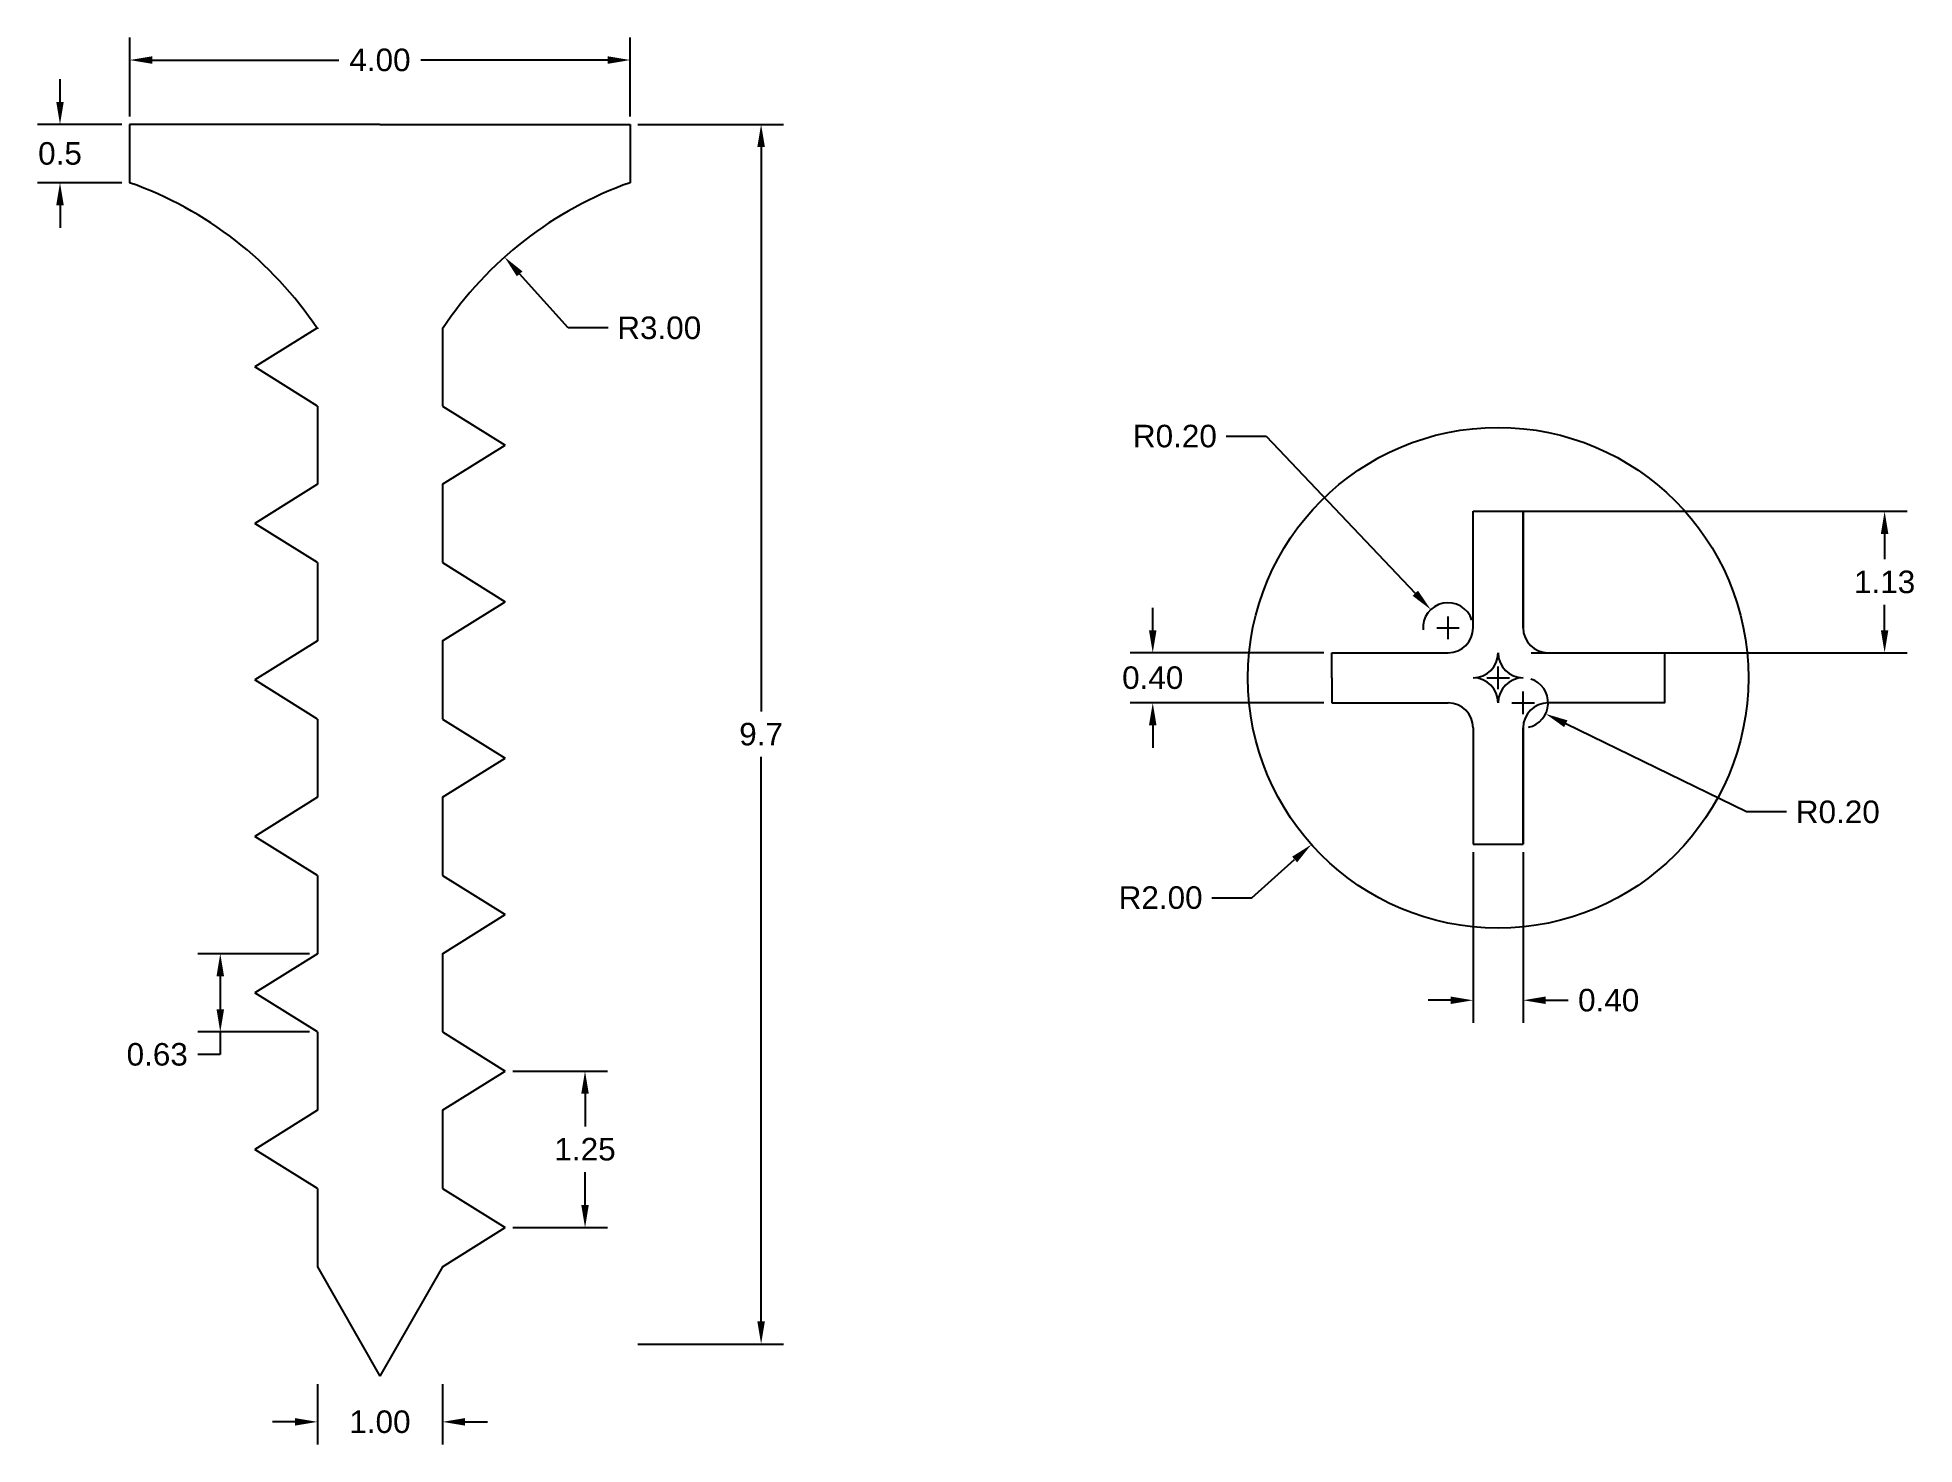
# Model space of a CAD drawing. Header units: centimetres. Extents: x 13.2 to 28.2, y 2 to 13.2.
import ezdxf

# ---------------------------------------------------------------- set-up
doc = ezdxf.new("R2010")
doc.units = ezdxf.units.CM
doc.layers.get('Defpoints').update_dxf_attribs({"color": 171})
doc.layers.add('Șurub 2D', color=21, linetype='Continuous')
doc.styles.get("Standard").update_dxf_attribs({"font": 'arial.ttf'})
doc.dimstyles.get("Standard").update_dxf_attribs({"dimtxt": 0.18, "dimasz": 0.18, "dimexe": 0.18, "dimexo": 0.0625, "dimgap": 0.09, "dimtad": 0, "dimtih": 1, "dimtoh": 1, "dimdec": 4, "dimzin": 0, "dimdsep": 46, "dimtxsty": 'Standard', "dimcen": 0.09, "dimadec": 0, "dimazin": 0, "dimtfac": 1, "dimtdec": 4, "dimtofl": 0, "dimtmove": 0, "dimatfit": 3, "dimfxl": 1, "dimtolj": 1, "dimtzin": 0, "dimarcsym": 0})

# ---------------------------------------------------------------- blocks, each defined once
blk = doc.blocks.new('*D4')
at = {"layer": 'Defpoints', "color": 0, "lineweight": -2, "transparency": 16777216}
for p, q in [((13.896, 12.566), (13.896, 13.198)), ((17.896, 12.566), (17.896, 13.198)), ((14.076, 13.018), (15.568, 13.018)), ((17.716, 13.018), (16.223, 13.018))]:
    blk.add_line(p, q, dxfattribs=at)
at = {"layer": 'Defpoints', "color": 0, "transparency": 16777216}
for p in [(17.896, 13.018), (13.896, 12.504), (17.896, 12.504)]:
    blk.add_point(p, dxfattribs=at)
for points in [[(14.076, 13.048), (14.076, 12.988), (13.896, 13.018)], [(17.716, 13.048), (17.716, 12.988), (17.896, 13.018)]]:
    blk.add_solid(points, dxfattribs=at)
at = {"layer": 'Defpoints', "color": 0, "transparency": 16777216, "insert": (15.896, 13.018), "char_height": 0.18, "attachment_point": 5}
blk.add_mtext('\\A1;4.00', dxfattribs=at)
blk = doc.blocks.new('*D5')
at = {"layer": 'Defpoints', "color": 0, "lineweight": -2, "transparency": 16777216}
for p, q in [((13.339, 12.684), (13.339, 12.864)), ((13.833, 12.504), (13.159, 12.504)), ((13.833, 12.038), (13.159, 12.038)), ((13.339, 11.858), (13.339, 11.678))]:
    blk.add_line(p, q, dxfattribs=at)
at = {"layer": 'Defpoints', "color": 0, "transparency": 16777216}
for p in [(13.896, 12.504), (13.339, 12.038), (13.896, 12.038)]:
    blk.add_point(p, dxfattribs=at)
for points in [[(13.309, 12.684), (13.369, 12.684), (13.339, 12.504)], [(13.309, 11.858), (13.369, 11.858), (13.339, 12.038)]]:
    blk.add_solid(points, dxfattribs=at)
at = {"layer": 'Defpoints', "color": 0, "transparency": 16777216, "insert": (13.339, 12.271), "char_height": 0.18, "attachment_point": 5}
blk.add_mtext('\\A1;{\\fArial|b0|i0|c238|p34;0.5}', dxfattribs=at)
blk = doc.blocks.new('*D6')
at = {"layer": 'Defpoints', "color": 0, "lineweight": -2, "transparency": 16777216}
for p, q in [((15.396, 2.441), (15.396, 1.959)), ((16.396, 2.441), (16.396, 1.959)), ((15.216, 2.139), (15.036, 2.139)), ((16.576, 2.139), (16.756, 2.139))]:
    blk.add_line(p, q, dxfattribs=at)
at = {"layer": 'Defpoints', "color": 0, "transparency": 16777216}
for p in [(15.396, 2.504), (16.396, 2.504), (16.396, 2.139)]:
    blk.add_point(p, dxfattribs=at)
for points in [[(15.216, 2.169), (15.216, 2.109), (15.396, 2.139)], [(16.576, 2.169), (16.576, 2.109), (16.396, 2.139)]]:
    blk.add_solid(points, dxfattribs=at)
at = {"layer": 'Defpoints', "color": 0, "transparency": 16777216, "insert": (15.896, 2.139), "char_height": 0.18, "attachment_point": 5}
blk.add_mtext('\\A1;1.00', dxfattribs=at)
blk = doc.blocks.new('*D7')
at = {"layer": 'Defpoints', "color": 0, "lineweight": -2, "transparency": 16777216}
for p, q in [((16.958, 4.941), (17.715, 4.941)), ((17.535, 4.761), (17.535, 4.498)), ((17.535, 3.871), (17.535, 4.134)), ((16.958, 3.691), (17.715, 3.691))]:
    blk.add_line(p, q, dxfattribs=at)
at = {"layer": 'Defpoints', "color": 0, "transparency": 16777216}
for p in [(16.896, 4.941), (17.535, 4.941), (16.896, 3.691)]:
    blk.add_point(p, dxfattribs=at)
for points in [[(17.505, 4.761), (17.565, 4.761), (17.535, 4.941)], [(17.505, 3.871), (17.565, 3.871), (17.535, 3.691)]]:
    blk.add_solid(points, dxfattribs=at)
at = {"layer": 'Defpoints', "color": 0, "transparency": 16777216, "insert": (17.535, 4.316), "char_height": 0.18, "attachment_point": 5}
blk.add_mtext('\\A1;1.25', dxfattribs=at)
blk = doc.blocks.new('*D8')
at = {"layer": 'Defpoints', "color": 0, "lineweight": -2, "transparency": 16777216}
for p, q in [((15.333, 5.879), (14.44, 5.879)), ((14.62, 5.699), (14.62, 5.434)), ((15.333, 5.254), (14.44, 5.254)), ((14.62, 5.254), (14.62, 5.074)), ((14.62, 5.074), (14.44, 5.074))]:
    blk.add_line(p, q, dxfattribs=at)
at = {"layer": 'Defpoints', "color": 0, "transparency": 16777216}
for p in [(15.396, 5.879), (14.62, 5.254), (15.396, 5.254)]:
    blk.add_point(p, dxfattribs=at)
for points in [[(14.59, 5.699), (14.65, 5.699), (14.62, 5.879)], [(14.59, 5.434), (14.65, 5.434), (14.62, 5.254)]]:
    blk.add_solid(points, dxfattribs=at)
at = {"layer": 'Defpoints', "color": 0, "transparency": 16777216, "insert": (14.116, 5.074), "char_height": 0.18, "attachment_point": 5}
blk.add_mtext('\\A1;0.63', dxfattribs=at)
blk = doc.blocks.new('*D9')
at = {"layer": 'Defpoints', "color": 0, "lineweight": -2, "transparency": 16777216}
for p, q in [((17.399, 10.878), (17.012, 11.31)), ((17.719, 10.878), (17.399, 10.878))]:
    blk.add_line(p, q, dxfattribs=at)
at = {"layer": 'Defpoints', "color": 0, "transparency": 16777216}
for p in [(16.892, 11.444), (18.892, 9.208)]:
    blk.add_point(p, dxfattribs=at)
blk.add_solid([(17.035, 11.33), (16.99, 11.29), (16.892, 11.444)], dxfattribs=at)
at = {"layer": 'Defpoints', "color": 0, "transparency": 16777216, "insert": (18.128, 10.878), "char_height": 0.18, "attachment_point": 5}
blk.add_mtext('\\A1;R3.00', dxfattribs=at)
blk = doc.blocks.new('*D10')
at = {"layer": 'Defpoints', "color": 0, "lineweight": -2, "transparency": 16777216}
for p, q in [((24.832, 7.993), (24.832, 8.173)), ((24.742, 8.083), (24.922, 8.083)), ((22.865, 6.326), (23.206, 6.631)), ((22.545, 6.326), (22.865, 6.326))]:
    blk.add_line(p, q, dxfattribs=at)
at = {"layer": 'Defpoints', "color": 0, "transparency": 16777216}
for p in [(24.832, 8.083), (23.34, 6.751)]:
    blk.add_point(p, dxfattribs=at)
blk.add_solid([(23.186, 6.654), (23.226, 6.609), (23.34, 6.751)], dxfattribs=at)
at = {"layer": 'Defpoints', "color": 0, "transparency": 16777216, "insert": (22.135, 6.326), "char_height": 0.18, "attachment_point": 5}
blk.add_mtext('\\A1;R2.00', dxfattribs=at)
blk = doc.blocks.new('*D11')
at = {"layer": 'Defpoints', "color": 0, "lineweight": -2, "transparency": 16777216}
for p, q in [((24.632, 6.691), (24.632, 5.327)), ((25.032, 6.691), (25.032, 5.327)), ((24.452, 5.507), (24.272, 5.507)), ((25.212, 5.507), (25.392, 5.507))]:
    blk.add_line(p, q, dxfattribs=at)
at = {"layer": 'Defpoints', "color": 0, "transparency": 16777216}
for p in [(24.632, 6.753), (25.032, 6.753), (25.032, 5.507)]:
    blk.add_point(p, dxfattribs=at)
for points in [[(24.452, 5.537), (24.452, 5.477), (24.632, 5.507)], [(25.212, 5.537), (25.212, 5.477), (25.032, 5.507)]]:
    blk.add_solid(points, dxfattribs=at)
at = {"layer": 'Defpoints', "color": 0, "transparency": 16777216, "insert": (25.716, 5.507), "char_height": 0.18, "attachment_point": 5}
blk.add_mtext('\\A1;0.40', dxfattribs=at)
blk = doc.blocks.new('*D12')
at = {"layer": 'Defpoints', "color": 0, "lineweight": -2, "transparency": 16777216}
for p, q in [((24.995, 9.413), (28.101, 9.413)), ((27.921, 9.233), (27.921, 9.03)), ((27.921, 8.463), (27.921, 8.666)), ((25.095, 8.283), (28.101, 8.283))]:
    blk.add_line(p, q, dxfattribs=at)
at = {"layer": 'Defpoints', "color": 0, "transparency": 16777216}
for p in [(24.932, 9.413), (25.032, 8.283), (27.921, 8.283)]:
    blk.add_point(p, dxfattribs=at)
for points in [[(27.891, 9.233), (27.951, 9.233), (27.921, 9.413)], [(27.891, 8.463), (27.951, 8.463), (27.921, 8.283)]]:
    blk.add_solid(points, dxfattribs=at)
at = {"layer": 'Defpoints', "color": 0, "transparency": 16777216, "insert": (27.921, 8.848), "char_height": 0.18, "attachment_point": 5}
blk.add_mtext('\\A1;1.13', dxfattribs=at)
blk = doc.blocks.new('*D13')
at = {"layer": 'Defpoints', "color": 0, "lineweight": -2, "transparency": 16777216}
for p, q in [((22.659, 10.013), (22.979, 10.013)), ((22.979, 10.013), (24.17, 8.759)), ((24.432, 8.393), (24.432, 8.573)), ((24.342, 8.483), (24.522, 8.483))]:
    blk.add_line(p, q, dxfattribs=at)
blk.add_arc((24.432, 8.483), 0.2, 17.9049, 185.0915, dxfattribs=at)
at = {"layer": 'Defpoints', "color": 0, "transparency": 16777216}
for p in [(24.294, 8.628), (24.432, 8.483)]:
    blk.add_point(p, dxfattribs=at)
blk.add_solid([(24.192, 8.779), (24.149, 8.738), (24.294, 8.628)], dxfattribs=at)
at = {"layer": 'Defpoints', "color": 0, "transparency": 16777216, "insert": (22.249, 10.013), "char_height": 0.18, "attachment_point": 5}
blk.add_mtext('\\A1;R0.20', dxfattribs=at)
blk = doc.blocks.new('*D15')
at = {"layer": 'Defpoints', "color": 0, "lineweight": -2, "transparency": 16777216}
for p, q in [((17.958, 12.504), (19.122, 12.504)), ((18.942, 12.324), (18.942, 7.814)), ((18.942, 2.941), (18.942, 7.451)), ((17.958, 2.761), (19.122, 2.761))]:
    blk.add_line(p, q, dxfattribs=at)
at = {"layer": 'Defpoints', "color": 0, "transparency": 16777216}
for p in [(17.896, 12.504), (17.896, 2.761), (18.942, 2.761)]:
    blk.add_point(p, dxfattribs=at)
for points in [[(18.912, 12.324), (18.972, 12.324), (18.942, 12.504)], [(18.912, 2.941), (18.972, 2.941), (18.942, 2.761)]]:
    blk.add_solid(points, dxfattribs=at)
at = {"layer": 'Defpoints', "color": 0, "transparency": 16777216, "insert": (18.942, 7.632), "char_height": 0.18, "attachment_point": 5}
blk.add_mtext('\\A1;{\\fArial|b0|i0|c238|p34;9.7}', dxfattribs=at)
blk = doc.blocks.new('*D16')
at = {"layer": 'Defpoints', "color": 0, "lineweight": -2, "transparency": 16777216}
for p, q in [((25.032, 7.793), (25.032, 7.973)), ((24.942, 7.883), (25.122, 7.883)), ((26.818, 7.011), (25.374, 7.716)), ((27.138, 7.011), (26.818, 7.011))]:
    blk.add_line(p, q, dxfattribs=at)
blk.add_arc((25.032, 7.883), 0.2, 282.3988, 72.0951, dxfattribs=at)
at = {"layer": 'Defpoints', "color": 0, "transparency": 16777216}
for p in [(25.032, 7.883), (25.212, 7.795)]:
    blk.add_point(p, dxfattribs=at)
blk.add_solid([(25.387, 7.743), (25.36, 7.689), (25.212, 7.795)], dxfattribs=at)
at = {"layer": 'Defpoints', "color": 0, "transparency": 16777216, "insert": (27.547, 7.011), "char_height": 0.18, "attachment_point": 5}
blk.add_mtext('\\A1;{\\fArial|b0|i0|c238|p34;R0.20}', dxfattribs=at)
blk = doc.blocks.new('*D17')
at = {"layer": 'Defpoints', "color": 0, "lineweight": -2, "transparency": 16777216}
for p, q in [((22.072, 8.463), (22.072, 8.643)), ((23.44, 8.283), (21.892, 8.283)), ((23.44, 7.883), (21.892, 7.883)), ((22.072, 7.703), (22.072, 7.523))]:
    blk.add_line(p, q, dxfattribs=at)
at = {"layer": 'Defpoints', "color": 0, "transparency": 16777216}
for p in [(23.502, 8.283), (22.072, 7.883), (23.502, 7.883)]:
    blk.add_point(p, dxfattribs=at)
for points in [[(22.042, 8.463), (22.102, 8.463), (22.072, 8.283)], [(22.042, 7.703), (22.102, 7.703), (22.072, 7.883)]]:
    blk.add_solid(points, dxfattribs=at)
at = {"layer": 'Defpoints', "color": 0, "transparency": 16777216, "insert": (22.072, 8.083), "char_height": 0.18, "attachment_point": 5}
blk.add_mtext('\\A1;{\\fArial|b0|i0|c238|p34;0.40}', dxfattribs=at)

msp = doc.modelspace()

# ---------------------------------------------------------------- linework, layer by layer
at = {"layer": 'Șurub 2D'}
for p, q in [((15.89558, 12.50382), (13.89558, 12.50382)), ((13.89558, 12.50382), (13.89558, 12.03802)), ((15.89558, 12.50382), (17.89558, 12.50382)), ((17.89558, 12.50382), (17.89558, 12.03802)), ((15.39558, 10.87864), (14.89558, 10.56614)), ((15.39558, 10.87864), (15.39558, 10.87158)), ((16.39558, 10.87864), (16.39558, 10.87158)), ((16.39558, 10.87864), (16.39558, 10.25364)), ((15.39558, 10.25364), (14.89558, 10.56614)), ((15.39558, 10.25364), (15.39558, 9.62864)), ((16.39558, 10.25364), (16.89558, 9.94114)), ((16.39558, 9.62864), (16.89558, 9.94114)), ((15.39558, 9.62864), (14.89558, 9.31614)), ((16.39558, 9.62864), (16.39558, 9.00364)), ((15.39558, 9.00364), (14.89558, 9.31614)), ((24.63217, 8.48314), (24.63217, 9.41314)), ((24.63217, 9.41314), (24.83217, 9.41314)), ((24.83217, 9.41314), (25.03217, 9.41314)), ((25.03217, 9.41314), (25.03217, 8.48314)), ((25.03217, 8.48314), (25.03217, 9.41314)), ((15.39558, 9.00364), (15.39558, 8.37864)), ((16.39558, 9.00364), (16.89558, 8.69114)), ((16.39558, 8.37864), (16.89558, 8.69114)), ((15.39558, 8.37864), (14.89558, 8.06614)), ((16.39558, 8.37864), (16.39558, 7.75364)), ((23.50217, 8.08314), (23.50217, 8.28314)), ((23.50217, 8.28314), (24.43217, 8.28314)), ((15.39558, 7.75364), (14.89558, 8.06614)), ((23.50217, 8.08314), (23.50217, 7.88314)), ((23.50217, 7.88314), (24.43217, 7.88314)), ((15.39558, 7.75364), (15.39558, 7.12864)), ((16.39558, 7.75364), (16.89558, 7.44114)), ((24.63217, 7.68314), (24.63217, 6.75314)), ((25.03217, 6.75314), (25.03217, 7.68314)), ((25.03217, 7.68314), (25.03217, 6.75314)), ((16.39558, 7.12864), (16.89558, 7.44114)), ((15.39558, 7.12864), (14.89558, 6.81614)), ((16.39558, 7.12864), (16.39558, 6.50364)), ((15.39558, 6.50364), (14.89558, 6.81614)), ((24.63217, 6.75314), (24.83217, 6.75314)), ((24.83217, 6.75314), (25.03217, 6.75314)), ((15.39558, 6.50364), (15.39558, 5.87864)), ((16.39558, 6.50364), (16.89558, 6.19114)), ((16.39558, 5.87864), (16.89558, 6.19114)), ((15.39558, 5.87864), (14.89558, 5.56614)), ((16.39558, 5.87864), (16.39558, 5.25364)), ((15.39558, 5.25364), (14.89558, 5.56614)), ((15.39558, 5.25364), (15.39558, 4.62864)), ((16.39558, 5.25364), (16.89558, 4.94114)), ((16.39558, 4.62864), (16.89558, 4.94114)), ((15.39558, 4.62864), (14.89558, 4.31614)), ((16.39558, 4.62864), (16.39558, 4.00364)), ((15.39558, 4.00364), (14.89558, 4.31614)), ((15.39558, 4.00364), (15.39558, 3.37864)), ((16.39558, 4.00364), (16.89558, 3.69114)), ((16.39558, 3.37864), (16.89558, 3.69114)), ((15.39558, 3.37864), (15.89558, 2.50382)), ((16.39558, 3.37864), (15.89558, 2.50382))]:
    msp.add_line(p, q, dxfattribs=at)
msp.add_lwpolyline([(25.23217, 8.28314), (26.16217, 8.28314), (26.16217, 8.08314), (26.16217, 7.88314), (25.23217, 7.88314)], dxfattribs=at)
msp.add_circle((24.83217, 8.08314), 2, dxfattribs=at)
for centre, radius, start, end in [((12.89876, 9.20847), 3, 33.667154, 70.593261), ((18.89239, 9.20847), 3, 109.406739, 146.332846), ((24.43217, 8.48314), 0.2, 270, 0), ((25.23217, 8.48314), 0.2, 180, 270), ((24.63217, 8.28314), 0.2, 270, 0), ((25.03217, 8.28314), 0.2, 180, 270), ((24.63217, 7.88314), 0.2, 0, 90), ((25.03217, 7.88314), 0.2, 90, 180), ((24.43217, 7.68314), 0.2, 0, 90), ((25.23217, 7.68314), 0.2, 90, 180)]:
    msp.add_arc(centre, radius, start, end, dxfattribs=at)

# ---------------------------------------------------------------- dimensions: what is measured, and where the dimension line sits
at = {"layer": 'Defpoints'}
for base, p1, p2, picture, middle in [((17.89558, 13.01769), (13.89558, 12.50382), (17.89558, 12.50382), '*D4', (15.89558, 13.01769)), ((25.03217, 5.50706), (24.63217, 6.75314), (25.03217, 6.75314), '*D11', (25.71564, 5.50706)), ((16.39558, 2.13866), (15.39558, 2.50382), (16.39558, 2.50382), '*D6', (15.89558, 2.13866))]:
    dim = msp.add_linear_dim(base=base, p1=p1, p2=p2, dimstyle='Standard', override={"dimdec": 2}, dxfattribs=at)
    dim.commit()
    dim.dimension.update_dxf_attribs({"geometry": picture, "text_midpoint": middle})
dim = msp.add_linear_dim(base=(13.33944, 12.03802), p1=(13.89558, 12.50382), p2=(13.89558, 12.03802), angle=90, text='{\\fArial|b0|i0|c238|p34;0.5}', dimstyle='Standard', override={"dimdec": 2}, dxfattribs=at)
dim.commit()
dim.dimension.update_dxf_attribs({"geometry": '*D5', "text_midpoint": (13.33944, 12.27092), "dimtype": 160})
dim = msp.add_linear_dim(base=(18.94208, 2.76118), p1=(17.89558, 12.50382), p2=(17.89558, 2.76118), angle=90, text='{\\fArial|b0|i0|c238|p34;9.7}', dimstyle='Standard', override={"dimdec": 2}, dxfattribs=at)
dim.commit()
dim.dimension.update_dxf_attribs({"geometry": '*D15', "text_midpoint": (18.94208, 7.6325)})
for center, mpoint, picture, middle in [((18.89239, 9.20847), (16.89227, 11.44443), '*D9', (18.12815, 10.87829)), ((24.43217, 8.48314), (24.29444, 8.62816), '*D13', (22.24924, 10.01344)), ((24.83217, 8.08314), (23.34036, 6.75104), '*D10', (22.13536, 6.3264))]:
    dim = msp.add_radius_dim(center=center, mpoint=mpoint, dimstyle='Standard', override={"dimdec": 2}, dxfattribs=at)
    dim.commit()
    dim.dimension.update_dxf_attribs({"geometry": picture, "text_midpoint": middle, "dimtype": 164})
for base, p1, p2, picture, middle in [((27.92098, 8.28314), (24.93217, 9.41314), (25.03217, 8.28314), '*D12', (27.92098, 8.84814)), ((14.6200899682, 5.2536439619), (15.3955760374, 5.8786439619), (15.3955760374, 5.2536439619), '*D8', (14.1163109778, 5.0736439619)), ((17.53536, 4.94114), (16.89558, 3.69114), (16.89558, 4.94114), '*D7', (17.53536, 4.31614))]:
    dim = msp.add_linear_dim(base=base, p1=p1, p2=p2, angle=90, dimstyle='Standard', override={"dimdec": 2}, dxfattribs=at)
    dim.commit()
    dim.dimension.update_dxf_attribs({"geometry": picture, "text_midpoint": middle})
dim = msp.add_linear_dim(base=(22.07232, 7.88314), p1=(23.50217, 8.28314), p2=(23.50217, 7.88314), angle=90, text='{\\fArial|b0|i0|c238|p34;0.40}', dimstyle='Standard', dxfattribs=at)
dim.commit()
dim.dimension.update_dxf_attribs({"geometry": '*D17', "text_midpoint": (22.07232, 8.08314)})
dim = msp.add_radius_dim(center=(25.03217, 7.88314), mpoint=(25.21188, 7.79536), text='{\\fArial|b0|i0|c238|p34;R0.20}', dimstyle='Standard', dxfattribs=at)
dim.commit()
dim.dimension.update_dxf_attribs({"geometry": '*D16', "text_midpoint": (27.54727, 7.01088), "dimtype": 164})

doc.saveas('drawing.dxf')
